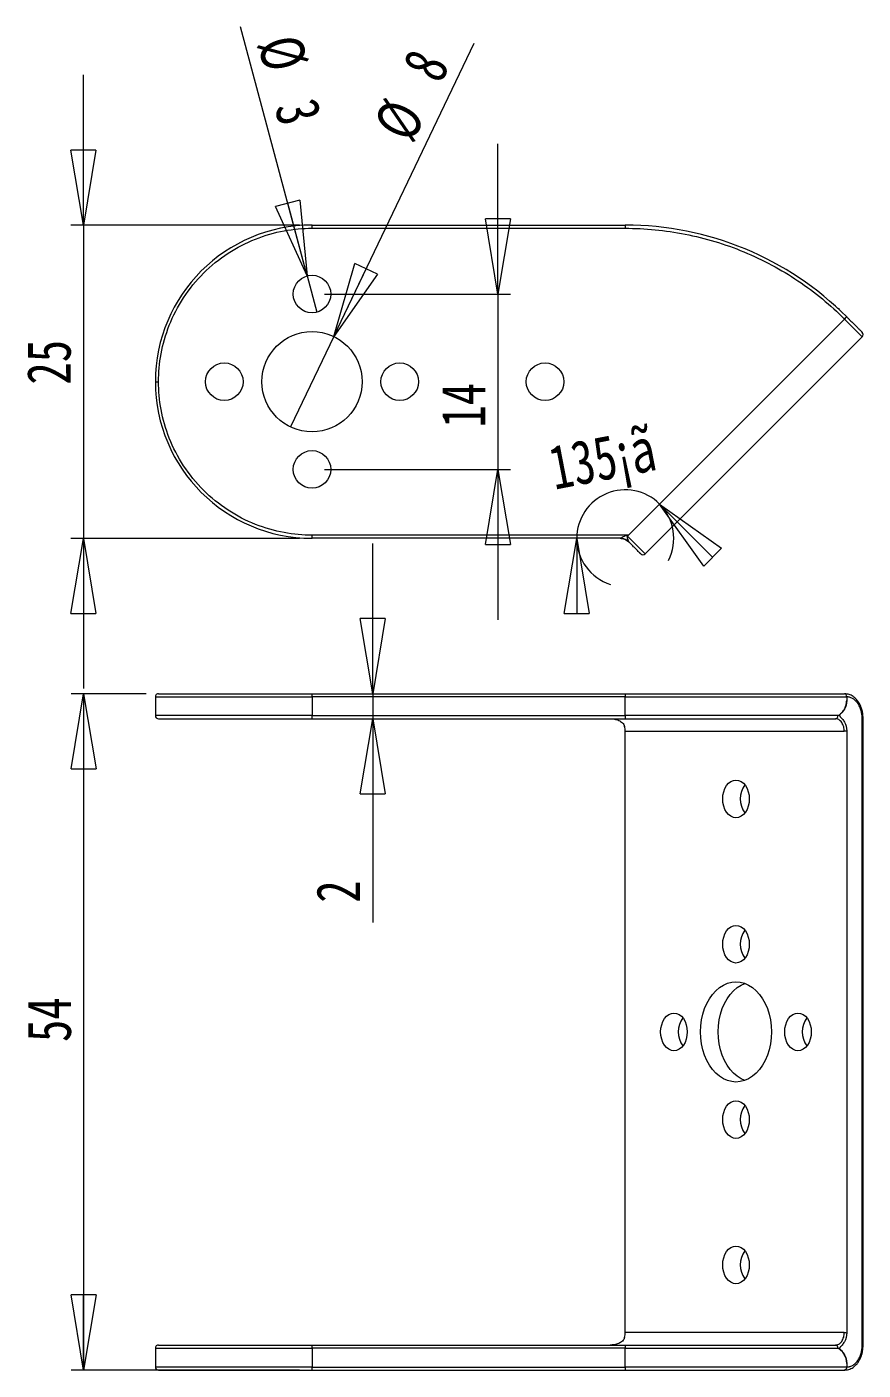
# Model space of a CAD drawing. Header units: millimetres. Extents: x 31 to 185, y 117 to 225.
# Drawn here: x 31.3 to 98, y 117.4 to 224.6 of the extents above; entities that cross this region are included whole.
import ezdxf

# ---------------------------------------------------------------- set-up
doc = ezdxf.new("R2010")
doc.units = ezdxf.units.MM
doc.styles.add('SLDTEXTSTYLE1', font='TXT', dxfattribs={"width": 0.75})
doc.dimstyles.new('SLDDIMSTYLE0', dxfattribs={"dimtxt": 3.5, "dimasz": 6, "dimexe": 0, "dimexo": 0.0625, "dimgap": 0.875, "dimtad": 1, "dimtoh": 1, "dimrnd": 1e-09, "dimzin": 12, "dimdsep": 46, "dimtxsty": 'SLDTEXTSTYLE1', "dimblk1": 'CLOSED', "dimblk2": 'CLOSED', "dimsah": 1, "dimcen": 0.09, "dimadec": 0, "dimazin": 0, "dimtfac": 1, "dimtofl": 0, "dimtmove": 0, "dimatfit": 3, "dimldrblk": 'CLOSED', "dimfxl": 1, "dimtolj": 1, "dimtzin": 12, "dimarcsym": 0})
doc.dimstyles.new('SLDDIMSTYLE1', dxfattribs={"dimtxt": 3.5, "dimasz": 6, "dimexe": 0, "dimexo": 0.0625, "dimgap": 0.875, "dimtad": 1, "dimtoh": 1, "dimdec": 4, "dimzin": 12, "dimdsep": 46, "dimtxsty": 'SLDTEXTSTYLE1', "dimblk1": 'CLOSED', "dimblk2": 'CLOSED', "dimsah": 1, "dimcen": 0.09, "dimazin": 0, "dimtfac": 1, "dimtofl": 0, "dimtmove": 0, "dimatfit": 3, "dimldrblk": 'CLOSED', "dimfxl": 1, "dimtolj": 1, "dimtzin": 12, "dimarcsym": 0})
doc.dimstyles.new('SLDDIMSTYLE2', dxfattribs={"dimtxt": 3.5, "dimasz": 6, "dimexe": 0, "dimexo": 0.0625, "dimgap": 0.875, "dimtad": 1, "dimtoh": 1, "dimrnd": 1e-09, "dimzin": 12, "dimdsep": 46, "dimtxsty": 'SLDTEXTSTYLE1', "dimblk1": 'CLOSED', "dimblk2": 'CLOSED', "dimsah": 1, "dimcen": 0.09, "dimadec": 0, "dimazin": 0, "dimtfac": 1, "dimtmove": 0, "dimatfit": 3, "dimldrblk": 'CLOSED', "dimfxl": 1, "dimtolj": 1, "dimtzin": 12, "dimarcsym": 0})
doc.dimstyles.new('SLDDIMSTYLE3', dxfattribs={"dimtxt": 3.5, "dimasz": 6, "dimexe": 0, "dimexo": 0.0625, "dimgap": 0.875, "dimtad": 1, "dimtoh": 1, "dimrnd": 1e-09, "dimzin": 12, "dimdsep": 46, "dimtxsty": 'SLDTEXTSTYLE1', "dimblk1": 'CLOSED', "dimblk2": 'CLOSED', "dimsah": 1, "dimcen": 0.09, "dimadec": 0, "dimazin": 0, "dimtfac": 1, "dimtofl": 0, "dimtmove": 0, "dimatfit": 3, "dimldrblk": 'CLOSED', "dimfxl": 1, "dimtolj": 1, "dimtzin": 12, "dimarcsym": 0})

# ---------------------------------------------------------------- blocks, each defined once
blk = doc.blocks.new('_CLOSED')
at = {"color": 0, "linetype": 'ByBlock', "lineweight": -2}
for p, q in [((-1, 0.166667), (0, 0)), ((-1, 0.166667), (-1, -0.166667)), ((0, 0), (-1, -0.166667)), ((0, 0), (-1, 0))]:
    blk.add_line(p, q, dxfattribs=at)
blk = doc.blocks.new('*D4')
at = {"color": 7, "linetype": 'Continuous', "lineweight": 0}
for p, q in [((35.79, 208.76), (35.79, 220.76)), ((53.04, 208.76), (34.79, 208.76)), ((35.79, 208.76), (35.79, 183.76)), ((53.04, 183.76), (34.79, 183.76)), ((35.79, 183.76), (35.79, 171.76))]:
    blk.add_line(p, q, dxfattribs=at)
at = {"color": 7, "linetype": 'Continuous', "lineweight": 0, "xscale": 6, "yscale": 6}
for p, rotation in [((35.79, 208.76, -26.9), 270.0000000000004), ((35.79, 183.76, -26.9), 90.0000000000004)]:
    blk.add_blockref('_CLOSED', p, dxfattribs=dict(at, rotation=rotation))
at = {"color": 7, "linetype": 'Continuous', "lineweight": 0, "insert": (31.28, 196.03), "char_height": 3.5, "attachment_point": 1, "rotation": 90, "style": 'SLDTEXTSTYLE1'}
blk.add_mtext('25', dxfattribs=at)
blk = doc.blocks.new('*D5')
at = {"color": 7, "linetype": 'Continuous', "lineweight": 0}
for p, q in [((68.88, 203.26), (68.88, 215.26)), ((55.04, 203.26), (69.88, 203.26)), ((68.88, 203.26), (68.88, 189.26)), ((55.04, 189.26), (69.88, 189.26)), ((68.88, 189.26), (68.88, 177.26))]:
    blk.add_line(p, q, dxfattribs=at)
at = {"color": 7, "linetype": 'Continuous', "lineweight": 0, "xscale": 6, "yscale": 6}
for p, rotation in [((68.88, 203.26, -26.9), 270.0000000000004), ((68.88, 189.26, -26.9), 90.0000000000004)]:
    blk.add_blockref('_CLOSED', p, dxfattribs=dict(at, rotation=rotation))
at = {"color": 7, "linetype": 'Continuous', "lineweight": 0, "insert": (64.36, 192.6), "char_height": 3.5, "attachment_point": 1, "rotation": 90, "style": 'SLDTEXTSTYLE1'}
blk.add_mtext('14', dxfattribs=at)
blk = doc.blocks.new('*D6')
at = {"color": 7, "linetype": 'Continuous', "lineweight": 0}
for start, end in [(45, 180), (332.8711, 45), (180, 252.1289)]:
    blk.add_arc((79.04, 183.76), 3.87, start, end, dxfattribs=at)
at = {"color": 7, "linetype": 'Continuous', "lineweight": 0, "xscale": 6, "yscale": 6}
for p, rotation in [((81.77, 186.5, -26.9), 135.0000000045513), ((75.17, 183.76, -26.9), 90.0000000000002)]:
    blk.add_blockref('_CLOSED', p, dxfattribs=dict(at, rotation=rotation))
at = {"color": 7, "linetype": 'Continuous', "lineweight": 0, "insert": (72.71, 191.07), "char_height": 3.5, "attachment_point": 1, "rotation": 11.0173, "style": 'SLDTEXTSTYLE1'}
blk.add_mtext('135¡ã', dxfattribs=at)
blk = doc.blocks.new('*D7')
at = {"color": 7, "linetype": 'Continuous', "lineweight": 0}
for q in [(48.32, 224.59), (54.43, 201.82)]:
    blk.add_line((53.65, 204.71), q, dxfattribs=at)
at = {"color": 7, "linetype": 'Continuous', "lineweight": 0, "xscale": 6, "yscale": 6, "rotation": 285.0000000000007}
blk.add_blockref('_CLOSED', (53.65, 204.71, -26.9), dxfattribs=at)
at = {"color": 7, "linetype": 'Continuous', "lineweight": 0, "char_height": 3.5, "attachment_point": 1, "rotation": 285, "style": 'SLDTEXTSTYLE1'}
for s, insert in [('%%c', (53.06, 224.22)), ('3', (54.42, 219.12))]:
    blk.add_mtext(s, dxfattribs=dict(at, insert=insert))
blk = doc.blocks.new('*D8')
at = {"color": 7, "linetype": 'Continuous', "lineweight": 0}
for q in [(66.99, 223.29), (52.31, 192.66)]:
    blk.add_line((55.77, 199.87), q, dxfattribs=at)
at = {"color": 7, "linetype": 'Continuous', "lineweight": 0, "xscale": 6, "yscale": 6, "rotation": 244.3930045376205}
blk.add_blockref('_CLOSED', (55.77, 199.87, -26.9), dxfattribs=at)
at = {"color": 7, "linetype": 'Continuous', "lineweight": 0, "char_height": 3.5, "attachment_point": 1, "rotation": 64.393, "style": 'SLDTEXTSTYLE1'}
for s, insert in [('8', (61.14, 221.47)), ('%%c', (58.85, 216.71))]:
    blk.add_mtext(s, dxfattribs=dict(at, insert=insert))
blk = doc.blocks.new('*D9')
at = {"color": 7, "linetype": 'Continuous', "lineweight": 0}
for p, q in [((40.79, 171.36), (34.81, 171.36)), ((35.81, 171.36), (35.81, 117.36)), ((53.04, 117.36), (34.81, 117.36))]:
    blk.add_line(p, q, dxfattribs=at)
at = {"color": 7, "linetype": 'Continuous', "lineweight": 0, "xscale": 6, "yscale": 6}
for p, rotation in [((35.81, 171.36, -11.73), 90.00000000021767), ((35.81, 117.36, -11.73), 270.0000000002177)]:
    blk.add_blockref('_CLOSED', p, dxfattribs=dict(at, rotation=rotation))
at = {"color": 7, "linetype": 'Continuous', "lineweight": 0, "insert": (31.3, 143.55), "char_height": 3.5, "attachment_point": 1, "rotation": 90, "style": 'SLDTEXTSTYLE1'}
blk.add_mtext('54', dxfattribs=at)
blk = doc.blocks.new('*D10')
at = {"color": 7, "linetype": 'Continuous', "lineweight": 0}
for p, q in [((58.89, 171.36), (58.89, 183.36)), ((58.89, 171.36), (58.89, 169.36)), ((58.89, 169.36), (58.89, 153.08))]:
    blk.add_line(p, q, dxfattribs=at)
at = {"color": 7, "linetype": 'Continuous', "lineweight": 0, "xscale": 6, "yscale": 6}
for p, rotation in [((58.89, 171.36, -11.73), 270.0000000000004), ((58.89, 169.36, -11.73), 90.0000000000004)]:
    blk.add_blockref('_CLOSED', p, dxfattribs=dict(at, rotation=rotation))
at = {"color": 7, "linetype": 'Continuous', "lineweight": 0, "insert": (54.38, 154.67), "char_height": 3.5, "attachment_point": 1, "rotation": 90, "style": 'SLDTEXTSTYLE1'}
blk.add_mtext('2', dxfattribs=at)

msp = doc.modelspace()

# ---------------------------------------------------------------- linework, layer by layer
at = {"color": 7, "linetype": 'Continuous', "lineweight": 15}
for p, q in [((54.03827, 208.51389), (54.03827, 208.76389)), ((54.03827, 208.76389), (79.03827, 208.76389)), ((54.03827, 208.51389), (79.03827, 208.51389)), ((96.1507, 202.02777), (96.02295, 202.10839)), ((79.28827, 184.01389), (96.53916, 201.26478)), ((96.53916, 201.26478), (97.95337, 199.85057)), ((97.95337, 199.85057), (80.62926, 182.52645)), ((79.28827, 184.01389), (54.03827, 184.01389)), ((78.62539, 183.76389), (54.03827, 183.76389)), ((78.62405, 183.76389), (78.62539, 183.76389)), ((78.99045, 183.69253), (79.00906, 183.68681)), ((80.62926, 182.52645), (79.18952, 183.96619)), ((79.32562, 183.47681), (79.33116, 183.471)), ((41.53827, 171.10717), (41.53827, 169.60717)), ((41.53827, 171.10717), (54.03827, 171.10717)), ((54.03827, 171.10717), (54.03827, 171.35717)), ((54.03827, 171.35717), (79.03827, 171.35717)), ((54.03827, 171.10717), (54.03827, 169.60717)), ((79.03827, 171.10717), (54.03827, 171.10717)), ((79.03827, 171.35717), (79.03827, 171.10717)), ((79.03827, 171.10717), (96.71594, 171.10717)), ((79.03827, 169.60717), (79.03827, 171.10717)), ((96.71594, 171.10717), (96.71594, 170.82767)), ((54.03827, 169.60717), (41.53827, 169.60717)), ((54.03827, 169.35717), (54.03827, 169.60717)), ((54.03827, 169.60717), (79.03827, 169.60717)), ((79.03827, 169.60717), (79.03827, 169.35717)), ((96.02295, 169.60717), (79.03827, 169.60717)), ((54.03827, 169.35717), (79.03827, 169.35717)), ((96.71594, 168.38668), (96.71594, 120.32767)), ((97.95337, 119.35717), (97.95337, 169.35717)), ((98.0266, 119.35717), (98.0266, 169.35717)), ((79.03827, 168.35717), (96.52487, 168.35717)), ((79.03827, 120.35717), (79.03827, 168.35717)), ((96.52487, 120.35717), (79.03827, 120.35717)), ((41.53827, 119.10717), (41.53827, 117.60717)), ((41.53827, 119.10717), (54.03827, 119.10717)), ((54.03827, 119.10717), (54.03827, 119.35717)), ((54.03827, 119.35717), (79.03827, 119.35717)), ((79.03827, 119.10717), (54.03827, 119.10717)), ((54.03827, 119.10717), (54.03827, 117.60717)), ((79.03827, 119.35717), (79.03827, 119.10717)), ((79.03827, 117.60717), (79.03827, 119.10717)), ((79.03827, 119.10717), (96.02295, 119.10717)), ((54.03827, 117.60717), (41.53827, 117.60717)), ((54.03827, 117.60717), (79.03827, 117.60717)), ((54.03827, 117.35717), (54.03827, 117.60717)), ((54.03827, 117.35717), (79.03827, 117.35717)), ((96.71594, 117.60717), (79.03827, 117.60717)), ((96.71594, 117.88668), (96.71594, 117.60717))]:
    msp.add_line(p, q, dxfattribs=at)
at = {"color": 8, "linetype": 'Continuous', "lineweight": 15}
for p, q in [((79.33116, 183.471), (79.26012, 183.53552)), ((97.95337, 169.35717), (98.0266, 169.35717)), ((98.0266, 119.35717), (97.95337, 119.35717))]:
    msp.add_line(p, q, dxfattribs=at)
at = {"color": 8, "linetype": 'Continuous', "lineweight": 15, "flags": 128}
msp.add_lwpolyline([(78.81727, 183.74505), (78.72207, 183.75907), (78.62405, 183.76389)], dxfattribs=at)
at = {"color": 7, "linetype": 'Continuous', "lineweight": 15, "flags": 128}
for points in [[(88.93776, 162.95717), (88.91738, 162.66454), (88.85703, 162.38315), (88.75901, 162.12382), (88.6271, 161.89651), (88.46637, 161.70997), (88.283, 161.57135), (88.08403, 161.486), (87.8771, 161.45717), (87.67018, 161.486), (87.47121, 161.57135), (87.28783, 161.70997), (87.1271, 161.89651), (86.9952, 162.12382), (86.89718, 162.38315), (86.83682, 162.66454), (86.81644, 162.95717), (86.83682, 163.24981), (86.89718, 163.5312), (86.9952, 163.79053), (87.1271, 164.01783), (87.28783, 164.20438), (87.47121, 164.34299), (87.67018, 164.42835), (87.8771, 164.45717), (88.08403, 164.42835), (88.283, 164.34299), (88.46637, 164.20438), (88.6271, 164.01783), (88.75901, 163.79053), (88.85703, 163.5312), (88.91738, 163.24981), (88.93776, 162.95717)], [(88.93776, 151.35717), (88.91738, 151.06454), (88.85703, 150.78315), (88.75901, 150.52382), (88.6271, 150.29651), (88.46637, 150.10997), (88.283, 149.97135), (88.08403, 149.886), (87.8771, 149.85717), (87.67018, 149.886), (87.47121, 149.97135), (87.28783, 150.10997), (87.1271, 150.29651), (86.9952, 150.52382), (86.89718, 150.78315), (86.83682, 151.06454), (86.81644, 151.35717), (86.83682, 151.64981), (86.89718, 151.9312), (86.9952, 152.19053), (87.1271, 152.41783), (87.28783, 152.60438), (87.47121, 152.74299), (87.67018, 152.82835), (87.8771, 152.85717), (88.08403, 152.82835), (88.283, 152.74299), (88.46637, 152.60438), (88.6271, 152.41783), (88.75901, 152.19053), (88.85703, 151.9312), (88.91738, 151.64981), (88.93776, 151.35717)], [(90.70553, 144.35717), (90.68491, 143.87503), (90.62334, 143.39991), (90.52173, 142.93875), (90.38155, 142.49828), (90.20485, 142.08491), (89.99421, 141.70468), (89.7527, 141.36313), (89.48383, 141.06524), (89.19154, 140.81535), (88.88008, 140.61711), (88.55399, 140.47341), (88.21803, 140.38634), (87.8771, 140.35717), (87.53617, 140.38634), (87.20022, 140.47341), (86.87413, 140.61711), (86.56267, 140.81535), (86.27037, 141.06524), (86.00151, 141.36313), (85.76, 141.70468), (85.54935, 142.08491), (85.37266, 142.49828), (85.23248, 142.93875), (85.13087, 143.39991), (85.0693, 143.87503), (85.04868, 144.35717), (85.0693, 144.83932), (85.13087, 145.31444), (85.23248, 145.77559), (85.37266, 146.21607), (85.54935, 146.62943), (85.76, 147.00966), (86.00151, 147.35122), (86.27037, 147.64911), (86.56267, 147.899), (86.87413, 148.09724), (87.20022, 148.24094), (87.53617, 148.32801), (87.8771, 148.35717), (88.21803, 148.32801), (88.55399, 148.24094), (88.88008, 148.09724), (89.19154, 147.899), (89.48383, 147.64911), (89.7527, 147.35122), (89.99421, 147.00966), (90.20485, 146.62943), (90.38155, 146.21607), (90.52173, 145.77559), (90.62334, 145.31444), (90.68491, 144.83932), (90.70553, 144.35717)], [(88.58421, 140.48419), (88.28834, 140.61711), (87.97688, 140.81535), (87.68459, 141.06524), (87.41572, 141.36313), (87.17421, 141.70468), (86.96357, 142.08491), (86.78687, 142.49828), (86.64669, 142.93875), (86.54508, 143.39991), (86.48351, 143.87503), (86.46289, 144.35717), (86.48351, 144.83932), (86.54508, 145.31444), (86.64669, 145.77559), (86.78687, 146.21607), (86.96357, 146.62943), (87.17421, 147.00966), (87.41572, 147.35122), (87.68459, 147.64911), (87.97688, 147.899), (88.28834, 148.09724), (88.58421, 148.23016)], [(83.98802, 144.35717), (83.96764, 144.06454), (83.90728, 143.78315), (83.80926, 143.52382), (83.67736, 143.29651), (83.51663, 143.10997), (83.33325, 142.97135), (83.13428, 142.886), (82.92736, 142.85717), (82.72043, 142.886), (82.52146, 142.97135), (82.33808, 143.10997), (82.17736, 143.29651), (82.04545, 143.52382), (81.94743, 143.78315), (81.88708, 144.06454), (81.8667, 144.35717), (81.88708, 144.64981), (81.94743, 144.9312), (82.04545, 145.19053), (82.17736, 145.41783), (82.33808, 145.60438), (82.52146, 145.74299), (82.72043, 145.82835), (82.92736, 145.85717), (83.13428, 145.82835), (83.33325, 145.74299), (83.51663, 145.60438), (83.67736, 145.41783), (83.80926, 145.19053), (83.90728, 144.9312), (83.96764, 144.64981), (83.98802, 144.35717)], [(93.88751, 144.35717), (93.86713, 144.06454), (93.80677, 143.78315), (93.70876, 143.52382), (93.57685, 143.29651), (93.41612, 143.10997), (93.23275, 142.97135), (93.03378, 142.886), (92.82685, 142.85717), (92.61993, 142.886), (92.42095, 142.97135), (92.23758, 143.10997), (92.07685, 143.29651), (91.94494, 143.52382), (91.84693, 143.78315), (91.78657, 144.06454), (91.76619, 144.35717), (91.78657, 144.64981), (91.84693, 144.9312), (91.94494, 145.19053), (92.07685, 145.41783), (92.23758, 145.60438), (92.42095, 145.74299), (92.61993, 145.82835), (92.82685, 145.85717), (93.03378, 145.82835), (93.23275, 145.74299), (93.41612, 145.60438), (93.57685, 145.41783), (93.70876, 145.19053), (93.80677, 144.9312), (93.86713, 144.64981), (93.88751, 144.35717)], [(88.93776, 137.35717), (88.91738, 137.06454), (88.85703, 136.78315), (88.75901, 136.52382), (88.6271, 136.29651), (88.46637, 136.10997), (88.283, 135.97135), (88.08403, 135.886), (87.8771, 135.85717), (87.67018, 135.886), (87.47121, 135.97135), (87.28783, 136.10997), (87.1271, 136.29651), (86.9952, 136.52382), (86.89718, 136.78315), (86.83682, 137.06454), (86.81644, 137.35717), (86.83682, 137.64981), (86.89718, 137.9312), (86.9952, 138.19053), (87.1271, 138.41783), (87.28783, 138.60438), (87.47121, 138.74299), (87.67018, 138.82835), (87.8771, 138.85717), (88.08403, 138.82835), (88.283, 138.74299), (88.46637, 138.60438), (88.6271, 138.41783), (88.75901, 138.19053), (88.85703, 137.9312), (88.91738, 137.64981), (88.93776, 137.35717)], [(88.93776, 125.75717), (88.91738, 125.46454), (88.85703, 125.18315), (88.75901, 124.92382), (88.6271, 124.69651), (88.46637, 124.50997), (88.283, 124.37135), (88.08403, 124.286), (87.8771, 124.25717), (87.67018, 124.286), (87.47121, 124.37135), (87.28783, 124.50997), (87.1271, 124.69651), (86.9952, 124.92382), (86.89718, 125.18315), (86.83682, 125.46454), (86.81644, 125.75717), (86.83682, 126.04981), (86.89718, 126.3312), (86.9952, 126.59053), (87.1271, 126.81783), (87.28783, 127.00438), (87.47121, 127.14299), (87.67018, 127.22835), (87.8771, 127.25717), (88.08403, 127.22835), (88.283, 127.14299), (88.46637, 127.00438), (88.6271, 126.81783), (88.75901, 126.59053), (88.85703, 126.3312), (88.91738, 126.04981), (88.93776, 125.75717)]]:
    msp.add_lwpolyline(points, dxfattribs=at)
at = {"color": 7, "linetype": 'Continuous', "lineweight": 15}
for centre, radius in [((54.03827, 203.26389), 1.5), ((54.03827, 196.26389), 4), ((47.03827, 196.26389), 1.5), ((61.03827, 196.26389), 1.5), ((72.63827, 196.26389), 1.5), ((54.03827, 189.26389), 1.5)]:
    msp.add_circle(centre, radius, dxfattribs=at)
for centre, radius, start, end in [((54.03827, 196.26389), 12.5, 90, 180), ((79.03827, 183.76389), 25, 45, 90), ((97.7766, 200.02735), 0.25, 315.0000001, 45), ((54.03827, 196.26389), 12.5, 180, 270), ((78.62405, 182.76389), 1, 50.5006769, 78.8595733), ((80.45248, 182.70323), 0.25, 225, 315.0000001), ((77.67237, 168.36015), 1.3659, 359.875005, 16.2493092), ((90.11562, 162.95717), 1.8961, 143.8679254, 216.1320746), ((90.11562, 151.35717), 1.8961, 143.8679254, 216.1320746), ((85.16587, 144.35717), 1.8961, 143.8679254, 216.1320746), ((95.06536, 144.35717), 1.8961, 143.8679254, 216.1320746), ((90.11562, 137.35717), 1.8961, 143.8679254, 216.1320746), ((90.11562, 125.75717), 1.8961, 143.8679254, 216.1320746), ((77.67237, 120.35419), 1.3659, 343.7506912, 0.1249948)]:
    msp.add_arc(centre, radius, start, end, dxfattribs=at)
for points, knots in [([(41.78827, 196.26389), (41.78827, 196.98573), (41.85244, 197.73456), (42.13312, 199.25131), (42.34987, 200.01908), (42.94685, 201.52702), (43.32722, 202.26688), (44.24293, 203.66754), (44.77822, 204.32796), (45.9742, 205.52394), (46.63462, 206.05923), (48.03527, 206.97494), (48.77514, 207.35531), (50.28308, 207.95229), (51.05084, 208.16904), (52.5676, 208.44972), (53.31643, 208.51389), (54.03827, 208.51389)], [0, 0, 0, 0, 0.125, 0.125, 0.25, 0.25, 0.375, 0.375, 0.5, 0.5, 0.625, 0.625, 0.75, 0.75, 0.875, 0.875, 1, 1, 1, 1]), ([(79.03827, 208.76389), (79.03827, 208.76389), (79.03827, 208.73948), (79.03827, 208.64185), (79.03827, 208.57282), (79.03827, 208.51389)], [0, 0, 0, 0, 0.5, 0.5, 1, 1, 1, 1]), ([(79.03827, 208.51389), (80.61684, 208.51389), (82.22603, 208.36147), (85.41469, 207.73354), (86.99357, 207.2579), (90.02579, 206.00191), (91.47856, 205.22181), (94.1773, 203.41109), (95.42294, 202.381), (96.53916, 201.26478)], [0, 0, 0, 0, 0.25, 0.25, 0.5, 0.5, 0.75, 0.75, 1, 1, 1, 1]), ([(96.71594, 201.44156), (96.71594, 201.44156), (96.69868, 201.4243), (96.62964, 201.35527), (96.58083, 201.30645), (96.53916, 201.26478)], [0, 0, 0, 0, 0.5, 0.5, 1, 1, 1, 1]), ([(96.71594, 201.44156), (96.74114, 201.41636), (96.79147, 201.36603), (96.86666, 201.29083), (96.95586, 201.20163), (97.05837, 201.09913), (97.21302, 200.94448), (97.39931, 200.75819), (97.59716, 200.56034), (97.75793, 200.39957), (97.8543, 200.3032), (97.9071, 200.2504), (97.93394, 200.22356), (97.95038, 200.20712), (97.95237, 200.20512), (97.95337, 200.20412)], [0, 0, 0, 0, 0.038931479, 0.077748497, 0.116594753, 0.178286923, 0.240167115, 0.368724866, 0.500010797, 0.631296729, 0.75985448, 0.821546672, 0.883426886, 0.941573848, 1, 1, 1, 1]), ([(41.53827, 196.26389), (41.53827, 196.26389), (41.56268, 196.26389), (41.66031, 196.26389), (41.72934, 196.26389), (41.78827, 196.26389)], [0, 0, 0, 0, 0.5, 0.5, 1, 1, 1, 1]), ([(54.03827, 184.01389), (53.31643, 184.01389), (52.5676, 184.07806), (51.05084, 184.35874), (50.28308, 184.57549), (48.77514, 185.17247), (48.03527, 185.55284), (46.63462, 186.46855), (45.9742, 187.00384), (44.77822, 188.19982), (44.24293, 188.86025), (43.32722, 190.2609), (42.94685, 191.00076), (42.34987, 192.5087), (42.13312, 193.27647), (41.85244, 194.79322), (41.78827, 195.54205), (41.78827, 196.26389)], [0, 0, 0, 0, 0.125, 0.125, 0.25, 0.25, 0.375, 0.375, 0.5, 0.5, 0.625, 0.625, 0.75, 0.75, 0.875, 0.875, 1, 1, 1, 1]), ([(54.03827, 183.76389), (54.03827, 183.76389), (54.03827, 183.7883), (54.03827, 183.88593), (54.03827, 183.95496), (54.03827, 184.01389)], [0, 0, 0, 0, 0.5, 0.5, 1, 1, 1, 1]), ([(79.17676, 184.0069), (79.13535, 184.00431), (79.11339, 183.99566), (79.07385, 183.98069), (79.05716, 183.97296), (79.00879, 183.94975), (78.97999, 183.93446), (78.89659, 183.89014), (78.84581, 183.86255), (78.71087, 183.79273), (78.64385, 183.76389), (78.62539, 183.76389)], [0, 0, 0, 0, 0.0625, 0.0625, 0.125, 0.125, 0.25, 0.25, 0.5, 0.5, 1, 1, 1, 1]), ([(78.62539, 183.76389), (78.7515, 183.76389), (78.88249, 183.73904), (79.12493, 183.63964), (79.23572, 183.56537), (79.32562, 183.47681)], [0, 0, 0, 0, 0.5, 0.5, 1, 1, 1, 1]), ([(79.18952, 183.96619), (79.18617, 183.96644), (79.17904, 183.96698), (79.17558, 183.95637), (79.17518, 183.94679), (79.17569, 183.93434), (79.17768, 183.9177), (79.18386, 183.87916), (79.19609, 183.82195), (79.21367, 183.74942), (79.23339, 183.67855), (79.25387, 183.61538), (79.27699, 183.55713), (79.30013, 183.50969), (79.31775, 183.48695), (79.32562, 183.47681)], [0, 0, 0, 0, 0.014518504, 0.030809117, 0.044396903, 0.062385138, 0.089933219, 0.12530562, 0.25061116, 0.374930982, 0.500093218, 0.637702391, 0.748877396, 0.887891463, 1, 1, 1, 1]), ([(80.27571, 182.52645), (80.27498, 182.52718), (80.27353, 182.52863), (80.26189, 182.54027), (80.24329, 182.55887), (80.20711, 182.59505), (80.14088, 182.66128), (80.02724, 182.77491), (79.88412, 182.91804), (79.73397, 183.06819), (79.59177, 183.21039), (79.46469, 183.33747), (79.37579, 183.42637), (79.33116, 183.471)], [0, 0, 0, 0, 0.058790886, 0.117197572, 0.175576876, 0.234286118, 0.360984068, 0.487914378, 0.617893045, 0.748110089, 0.832098128, 0.915708211, 1, 1, 1, 1]), ([(41.78827, 171.35717), (41.72934, 171.35717), (41.66031, 171.33277), (41.56268, 171.23513), (41.53827, 171.1661), (41.53827, 171.10717)], [0, 0, 0, 0, 0.5, 0.5, 1, 1, 1, 1]), ([(41.78827, 171.35717), (41.78908, 171.35717), (41.7907, 171.35717), (41.8037, 171.35717), (41.82446, 171.35717), (41.85371, 171.35717), (41.89128, 171.35717), (41.9372, 171.35717), (42.04027, 171.35717), (42.2465, 171.35717), (42.63586, 171.35717), (43.14249, 171.35717), (43.984, 171.35717), (45.31426, 171.35717), (46.95293, 171.35717), (48.39342, 171.35717), (49.50631, 171.35717), (50.64774, 171.35717), (51.60202, 171.35717), (52.36176, 171.35717), (52.91835, 171.35717), (53.47746, 171.35717), (53.85118, 171.35717), (54.03827, 171.35717)], [0, 0, 0, 0, 0.016684204, 0.033338835, 0.049975251, 0.066604848, 0.083239036, 0.099889213, 0.116566748, 0.178316235, 0.240092573, 0.304415741, 0.368766878, 0.500003345, 0.631239812, 0.695562982, 0.759914121, 0.821663612, 0.883439952, 0.912595621, 0.941700087, 0.970814512, 1, 1, 1, 1]), ([(79.03827, 171.35717), (79.19761, 171.35717), (79.51618, 171.35717), (79.99376, 171.35717), (80.47085, 171.35717), (80.94747, 171.35717), (81.66706, 171.35717), (82.62749, 171.35717), (83.82599, 171.35717), (85.01706, 171.35717), (86.59417, 171.35717), (88.5253, 171.35717), (90.37825, 171.35717), (91.80043, 171.35717), (92.83005, 171.35717), (93.82311, 171.35717), (94.66842, 171.35717), (95.3801, 171.35717), (95.97073, 171.35717), (96.34962, 171.35717), (96.53916, 171.35717)], [0, 0, 0, 0, 0.024594354, 0.049172835, 0.073744594, 0.098318787, 0.122904567, 0.185234714, 0.247592738, 0.310535273, 0.373505959, 0.500001675, 0.62649739, 0.689439925, 0.752410612, 0.814740759, 0.877098783, 0.918054659, 0.959007591, 1, 1, 1, 1]), ([(96.02295, 169.60717), (96.06771, 169.63868), (96.15722, 169.70169), (96.32764, 169.8426), (96.48119, 170.02064), (96.59855, 170.24052), (96.66461, 170.42506), (96.70787, 170.62224), (96.71326, 170.75944), (96.71594, 170.82767)], [0, 0, 0, 0, 0.125512883, 0.250982382, 0.49973713, 0.626554015, 0.749917034, 0.87563351, 1, 1, 1, 1]), ([(96.71594, 170.82767), (96.71594, 170.57004), (96.64712, 170.32157), (96.47788, 170.02157), (96.4122, 169.9354), (96.3059, 169.81775), (96.26907, 169.78068), (96.21468, 169.72365), (96.1966, 169.70455), (96.17158, 169.67205), (96.16352, 169.66051), (96.15071, 169.63427), (96.14602, 169.61852), (96.14797, 169.58661), (96.15399, 169.57205), (96.16803, 169.54702), (96.17611, 169.53612), (96.20121, 169.50477), (96.21924, 169.48583), (96.2734, 169.42935), (96.30989, 169.39239), (96.41555, 169.27476), (96.4817, 169.18688), (96.64724, 168.89072), (96.71594, 168.64229), (96.71594, 168.38668)], [0, 0, 0, 0, 0.25, 0.25, 0.375, 0.375, 0.4375, 0.4375, 0.46875, 0.46875, 0.484375, 0.484375, 0.5, 0.5, 0.515625, 0.515625, 0.53125, 0.53125, 0.5625, 0.5625, 0.625, 0.625, 0.75, 0.75, 1, 1, 1, 1]), ([(96.71594, 171.10717), (96.71594, 171.1661), (96.69868, 171.23513), (96.62964, 171.33277), (96.58083, 171.35717), (96.53916, 171.35717)], [0, 0, 0, 0, 0.5, 0.5, 1, 1, 1, 1]), ([(98.0266, 169.35717), (98.0239, 169.44853), (98.01813, 169.64395), (97.96665, 169.95115), (97.86997, 170.2794), (97.71473, 170.60873), (97.49765, 170.9116), (97.22348, 171.15387), (96.90851, 171.31749), (96.68341, 171.3412), (96.57133, 171.353)], [0, 0, 0, 0, 0.088817365, 0.190002557, 0.303766912, 0.429476869, 0.565377045, 0.70849322, 0.854847397, 1, 1, 1, 1]), ([(97.95337, 169.35717), (97.95292, 169.39281), (97.95202, 169.46399), (97.94487, 169.57033), (97.93125, 169.69648), (97.90708, 169.84144), (97.85438, 170.06016), (97.75792, 170.32361), (97.59716, 170.60341), (97.39931, 170.83077), (97.21313, 170.96705), (97.05848, 171.04173), (96.94381, 171.07969), (96.82924, 171.10293), (96.75377, 171.10576), (96.71594, 171.10717)], [0, 0, 0, 0, 0.038931479, 0.077748497, 0.116594753, 0.178286923, 0.240167115, 0.368724866, 0.500010797, 0.631296729, 0.75985448, 0.821546672, 0.883426886, 0.941573848, 1, 1, 1, 1]), ([(41.53827, 169.60717), (41.53827, 169.54825), (41.56268, 169.47921), (41.66031, 169.38158), (41.72934, 169.35717), (41.78827, 169.35717)], [0, 0, 0, 0, 0.5, 0.5, 1, 1, 1, 1]), ([(95.81776, 169.35717), (95.83072, 169.35804), (95.85741, 169.35981), (95.89586, 169.37419), (95.93195, 169.39713), (95.97403, 169.43902), (96.01391, 169.5093), (96.02001, 169.57533), (96.02295, 169.60717)], [0, 0, 0, 0, 0.121687167, 0.25065324, 0.373817993, 0.501091069, 0.759346899, 1, 1, 1, 1]), ([(41.78827, 169.35717), (41.78827, 169.35717), (41.85244, 169.35717), (42.13312, 169.35717), (42.34987, 169.35717), (42.94685, 169.35717), (43.32722, 169.35717), (44.24293, 169.35717), (44.77822, 169.35717), (45.9742, 169.35717), (46.63462, 169.35717), (48.03527, 169.35717), (48.77514, 169.35717), (50.28308, 169.35717), (51.05084, 169.35717), (52.5676, 169.35717), (53.31643, 169.35717), (54.03827, 169.35717)], [0, 0, 0, 0, 0.125, 0.125, 0.25, 0.25, 0.375, 0.375, 0.5, 0.5, 0.625, 0.625, 0.75, 0.75, 0.875, 0.875, 1, 1, 1, 1]), ([(77.82695, 169.35717), (77.88621, 169.35717), (77.94515, 169.35415), (78.06247, 169.34342), (78.12085, 169.33562), (78.29501, 169.30413), (78.40991, 169.27241), (78.62485, 169.17892), (78.72644, 169.11565), (78.89039, 168.95193), (78.95117, 168.85261), (78.98371, 168.74236)], [0, 0, 0, 0, 0.125, 0.125, 0.25, 0.25, 0.5, 0.5, 0.75, 0.75, 1, 1, 1, 1]), ([(79.03827, 169.35717), (80.5386, 169.35717), (82.06532, 169.35717), (85.09379, 169.35717), (86.59508, 169.35717), (89.49109, 169.35717), (90.88535, 169.35717), (93.49672, 169.35717), (94.71353, 169.35717), (95.81776, 169.35717)], [0, 0, 0, 0, 0.25, 0.25, 0.5, 0.5, 0.75, 0.75, 1, 1, 1, 1]), ([(96.52487, 168.35717), (96.52487, 168.47502), (96.50968, 168.60217), (96.44076, 168.84836), (96.3868, 168.96665), (96.24873, 169.16191), (96.16509, 169.23823), (95.991, 169.33569), (95.9011, 169.35717), (95.81776, 169.35717)], [0, 0, 0, 0, 0.25, 0.25, 0.5, 0.5, 0.75, 0.75, 1, 1, 1, 1]), ([(96.71594, 168.38668), (96.68437, 168.37812), (96.62125, 168.36099), (96.557, 168.35845), (96.52487, 168.35717)], [0, 0, 0, 0, 0.499996353, 1, 1, 1, 1]), ([(95.81776, 119.35717), (95.9011, 119.35717), (95.991, 119.37865), (96.16509, 119.47612), (96.24873, 119.55244), (96.3868, 119.7477), (96.44076, 119.86598), (96.50968, 120.11218), (96.52487, 120.23932), (96.52487, 120.35717)], [0, 0, 0, 0, 0.25, 0.25, 0.5, 0.5, 0.75, 0.75, 1, 1, 1, 1]), ([(96.71594, 120.32767), (96.71594, 120.07044), (96.64721, 119.82207), (96.47851, 119.52253), (96.41298, 119.43639), (96.30686, 119.31876), (96.27009, 119.28168), (96.21573, 119.22477), (96.19765, 119.2057), (96.17256, 119.17342), (96.16449, 119.162), (96.15142, 119.13617), (96.14637, 119.12069), (96.14742, 119.08875), (96.15316, 119.07394), (96.16692, 119.04866), (96.17496, 119.03766), (96.20004, 119.00604), (96.21814, 118.98701), (96.27235, 118.93038), (96.30892, 118.89341), (96.41478, 118.77574), (96.48102, 118.68794), (96.64733, 118.39086), (96.71594, 118.14234), (96.71594, 117.88668)], [0, 0, 0, 0, 0.25, 0.25, 0.375, 0.375, 0.4375, 0.4375, 0.46875, 0.46875, 0.484375, 0.484375, 0.5, 0.5, 0.515625, 0.515625, 0.53125, 0.53125, 0.5625, 0.5625, 0.625, 0.625, 0.75, 0.75, 1, 1, 1, 1]), ([(96.52487, 120.35717), (96.557, 120.3559), (96.62125, 120.35336), (96.68437, 120.33623), (96.71594, 120.32767)], [0, 0, 0, 0, 0.500003647, 1, 1, 1, 1]), ([(41.78827, 119.35717), (41.72934, 119.35717), (41.66031, 119.33277), (41.56268, 119.23513), (41.53827, 119.1661), (41.53827, 119.10717)], [0, 0, 0, 0, 0.5, 0.5, 1, 1, 1, 1]), ([(41.78827, 119.35717), (41.78908, 119.35717), (41.7907, 119.35717), (41.8037, 119.35717), (41.82446, 119.35717), (41.85371, 119.35717), (41.89128, 119.35717), (41.9372, 119.35717), (42.04027, 119.35717), (42.2465, 119.35717), (42.63586, 119.35717), (43.14249, 119.35717), (43.984, 119.35717), (45.31426, 119.35717), (46.95293, 119.35717), (48.39342, 119.35717), (49.50631, 119.35717), (50.64774, 119.35717), (51.60202, 119.35717), (52.36176, 119.35717), (52.91835, 119.35717), (53.47746, 119.35717), (53.85118, 119.35717), (54.03827, 119.35717)], [0, 0, 0, 0, 0.016684204, 0.033338835, 0.049975251, 0.066604848, 0.083239036, 0.099889213, 0.116566748, 0.178316235, 0.240092573, 0.304415741, 0.368766878, 0.500003345, 0.631239812, 0.695562982, 0.759914121, 0.821663612, 0.883439952, 0.912595621, 0.941700087, 0.970814512, 1, 1, 1, 1]), ([(78.98371, 119.97198), (78.95113, 119.86162), (78.88985, 119.76177), (78.72622, 119.59859), (78.62443, 119.53515), (78.40867, 119.44149), (78.29318, 119.40982), (78.12012, 119.37863), (78.06202, 119.37088), (77.94506, 119.3602), (77.88621, 119.35717), (77.82695, 119.35717)], [0, 0, 0, 0, 0.25, 0.25, 0.5, 0.5, 0.75, 0.75, 0.875, 0.875, 1, 1, 1, 1]), ([(79.03827, 119.35717), (79.20777, 119.35717), (79.54653, 119.35717), (80.05414, 119.35717), (80.56078, 119.35717), (81.06644, 119.35717), (81.57114, 119.35717), (82.07486, 119.35717), (82.57761, 119.35717), (83.07938, 119.35717), (83.79354, 119.35717), (84.71611, 119.35717), (85.84021, 119.35717), (86.95126, 119.35717), (88.41116, 119.35717), (89.83062, 119.35717), (91.19852, 119.35717), (92.19285, 119.35717), (93.15582, 119.35717), (93.97958, 119.35717), (94.67624, 119.35717), (95.25659, 119.35717), (95.63065, 119.35717), (95.81776, 119.35717)], [0, 0, 0, 0, 0.027581392, 0.055121558, 0.08263204, 0.110124417, 0.137610294, 0.165101282, 0.192608985, 0.220144988, 0.247720838, 0.310599214, 0.373507276, 0.436674074, 0.499870693, 0.626218835, 0.689126602, 0.752064068, 0.814431175, 0.876827726, 0.917872224, 0.958916841, 1, 1, 1, 1]), ([(96.02295, 119.10717), (96.02225, 119.12268), (96.02081, 119.15454), (96.00911, 119.20158), (95.99005, 119.24643), (95.96439, 119.28466), (95.93281, 119.31641), (95.89697, 119.33974), (95.85759, 119.35454), (95.83079, 119.35631), (95.81776, 119.35717)], [0, 0, 0, 0, 0.117373174, 0.241185492, 0.369565993, 0.500165518, 0.616296109, 0.749967616, 0.878525176, 1, 1, 1, 1]), ([(96.71594, 117.88668), (96.71546, 117.91559), (96.71452, 117.97288), (96.70696, 118.05721), (96.69536, 118.13828), (96.67989, 118.21521), (96.64993, 118.33219), (96.59665, 118.47766), (96.4788, 118.69659), (96.32762, 118.87174), (96.15723, 119.01266), (96.06771, 119.07566), (96.02295, 119.10717)], [0, 0, 0, 0, 0.052760048, 0.104519287, 0.154913167, 0.203608664, 0.250312622, 0.381753258, 0.500407687, 0.749090344, 0.874523484, 1, 1, 1, 1]), ([(96.57133, 117.36135), (96.70677, 117.37815), (96.96281, 117.40993), (97.28949, 117.609), (97.52693, 117.84285), (97.68302, 118.06463), (97.7997, 118.28015), (97.90551, 118.53995), (98.00387, 118.90602), (98.01854, 119.19731), (98.0266, 119.35717)], [0, 0, 0, 0, 0.174743933, 0.330334374, 0.458578979, 0.555565968, 0.624506375, 0.71680582, 0.844576554, 1, 1, 1, 1]), ([(96.71594, 117.60717), (96.74114, 117.60781), (96.79147, 117.60909), (96.86666, 117.6192), (96.95586, 117.63846), (97.05837, 117.67264), (97.21302, 117.74717), (97.39931, 117.88359), (97.59716, 118.11093), (97.75793, 118.39074), (97.8543, 118.65404), (97.9071, 118.87274), (97.93394, 119.03491), (97.95038, 119.19693), (97.95237, 119.30367), (97.95337, 119.35717)], [0, 0, 0, 0, 0.038931479, 0.077748497, 0.116594753, 0.178286923, 0.240167115, 0.368724866, 0.500010797, 0.631296729, 0.75985448, 0.821546672, 0.883426886, 0.941573848, 1, 1, 1, 1]), ([(41.53827, 117.60717), (41.53827, 117.54825), (41.56268, 117.47921), (41.66031, 117.38158), (41.72934, 117.35717), (41.78827, 117.35717)], [0, 0, 0, 0, 0.5, 0.5, 1, 1, 1, 1]), ([(41.78827, 117.35717), (41.78827, 117.35717), (41.85244, 117.35717), (42.13312, 117.35717), (42.34987, 117.35717), (42.94685, 117.35717), (43.32722, 117.35717), (44.24293, 117.35717), (44.77822, 117.35717), (45.9742, 117.35717), (46.63462, 117.35717), (48.03527, 117.35717), (48.77514, 117.35717), (50.28308, 117.35717), (51.05084, 117.35717), (52.5676, 117.35717), (53.31643, 117.35717), (54.03827, 117.35717)], [0, 0, 0, 0, 0.125, 0.125, 0.25, 0.25, 0.375, 0.375, 0.5, 0.5, 0.625, 0.625, 0.75, 0.75, 0.875, 0.875, 1, 1, 1, 1]), ([(79.03827, 117.60717), (79.03827, 117.54825), (79.03827, 117.47921), (79.03827, 117.38158), (79.03827, 117.35717), (79.03827, 117.35717)], [0, 0, 0, 0, 0.5, 0.5, 1, 1, 1, 1]), ([(79.03827, 117.35717), (80.61684, 117.35717), (82.22603, 117.35717), (85.41469, 117.35717), (86.99357, 117.35717), (90.02579, 117.35717), (91.47856, 117.35717), (94.1773, 117.35717), (95.42294, 117.35717), (96.53916, 117.35717)], [0, 0, 0, 0, 0.25, 0.25, 0.5, 0.5, 0.75, 0.75, 1, 1, 1, 1]), ([(96.71594, 117.60717), (96.71594, 117.54825), (96.69868, 117.47921), (96.62964, 117.38158), (96.58083, 117.35717), (96.53916, 117.35717)], [0, 0, 0, 0, 0.5, 0.5, 1, 1, 1, 1])]:
    msp.add_open_spline(points, degree=3, knots=knots, dxfattribs=at)
for points in [[(79.17676, 184.0069), (79.21393, 184.00923), (79.2511, 184.01156), (79.28827, 184.01389)], [(79.17676, 184.0069), (79.18102, 183.99334), (79.18527, 183.97976), (79.18952, 183.96619)], [(79.18952, 183.96619), (79.22244, 183.98209), (79.25535, 183.99799), (79.28827, 184.01389)]]:
    msp.add_open_spline(points, degree=3, dxfattribs=at)

# ---------------------------------------------------------------- dimensions: what is measured, and where the dimension line sits
at = {"color": 7, "linetype": 'Continuous', "lineweight": 0}
for p1, p2, picture, middle in [((54.4265, 201.815), (53.65004, 204.71278), '*D7', (49.69372, 219.47802)), ((52.30949, 192.65677), (55.76705, 199.87101), '*D8', (64.67347, 218.4543))]:
    dim = msp.add_diameter_dim_2p(p1=p1, p2=p2, dimstyle='SLDDIMSTYLE2', dxfattribs=at)
    dim.commit()
    dim.dimension.update_dxf_attribs({"geometry": picture, "text_midpoint": middle, "dimtype": 163})
for base, p1, p2, dimstyle, picture, middle in [((35.79144, 183.76389), (54.03827, 208.76389), (54.03827, 183.76389), 'SLDDIMSTYLE0', '*D4', (35.79144, 198.61889)), ((68.87507, 189.26389), (54.03827, 203.26389), (54.03827, 189.26389), 'SLDDIMSTYLE0', '*D5', (68.87507, 195.18456)), ((58.88791, 169.35717), (54.03827, 171.35717), (54.03827, 169.35717), 'SLDDIMSTYLE0', '*D10', (58.88791, 155.95831)), ((35.81217, 117.35717), (41.78827, 171.35717), (54.03827, 117.35717), 'SLDDIMSTYLE3', '*D9', (35.81217, 146.13622))]:
    dim = msp.add_linear_dim(base=base, p1=p1, p2=p2, angle=90, dimstyle=dimstyle, dxfattribs=at)
    dim.commit()
    dim.dimension.update_dxf_attribs({"geometry": picture, "text_midpoint": middle, "dimtype": 160})
dim = msp.add_angular_dim_2l(base=(77.55759, 187.33857), line1=((96.71594, 201.44156), (79.03827, 183.76389)), line2=((78.62539, 183.76389), (54.03827, 183.76389)), dimstyle='SLDDIMSTYLE1', dxfattribs=at)
dim.commit()
dim.dimension.update_dxf_attribs({"geometry": '*D6', "text_midpoint": (78.29884, 187.56179), "dimtype": 162})

doc.saveas('drawing.dxf')
